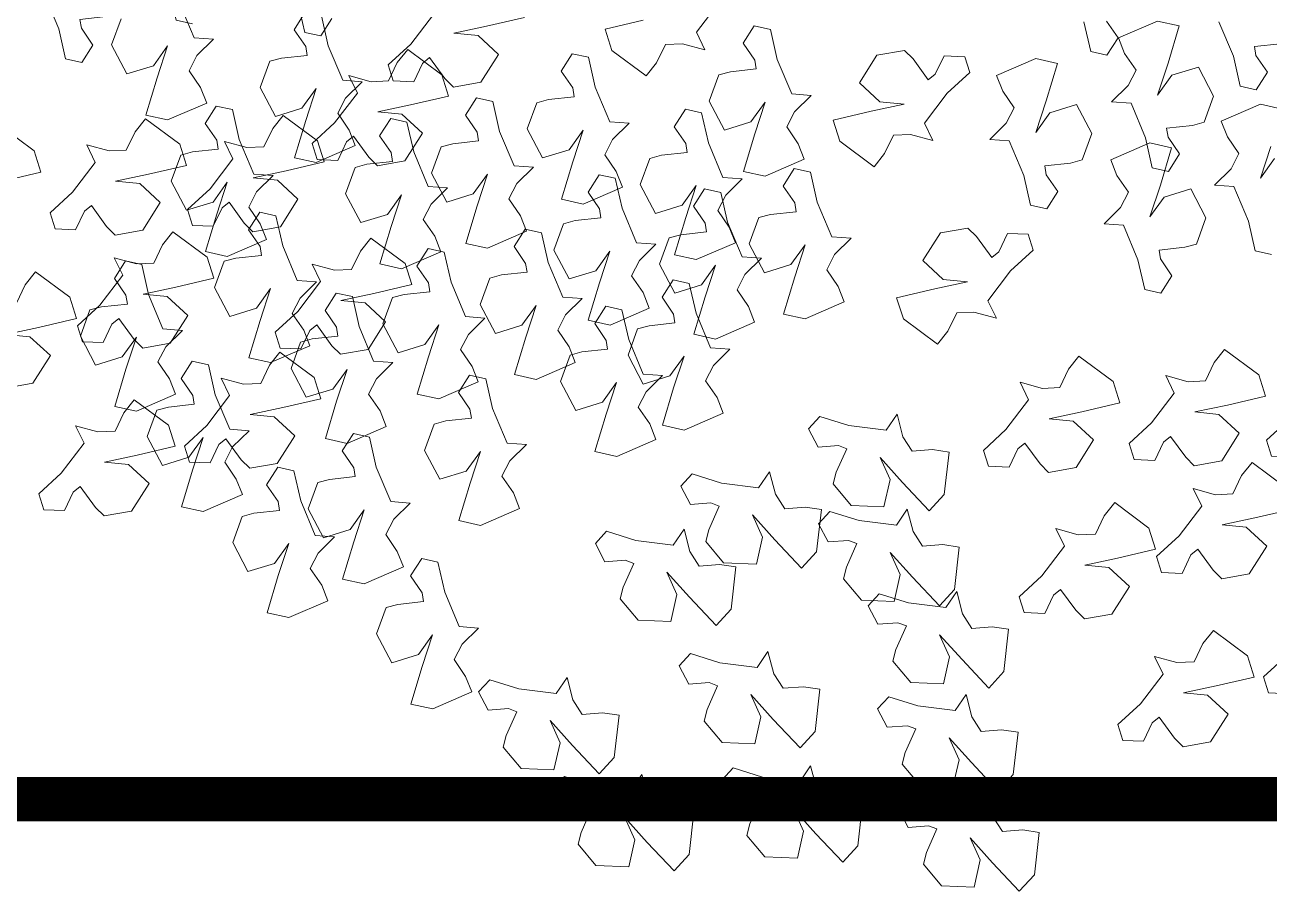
# Model space of a CAD drawing. Header units: metres. Extents: x 14 to 11050, y -346 to 476.
# Drawn here: x 211.704 to 212.547, y -217.882 to -217.295 of the extents above; entities that cross this region are included whole.
import ezdxf

# ---------------------------------------------------------------- set-up
doc = ezdxf.new("R2010")
doc.units = ezdxf.units.M
doc.layers.add('ARBOLES', color=86, linetype='Continuous', lineweight=0)
doc.layers.add('REVESTIMIENTO EXTERIOR', color=7, linetype='Continuous', lineweight=5, true_color=0xffdebd)

# ---------------------------------------------------------------- blocks, each defined once
blk = doc.blocks.new('TREES')
at = {"layer": 'ARBOLES', "color": 252, "true_color": 0x8da178}
for p, q in [((0.08116, 0.02386), (0.08524, 0.01623)), ((0.05019, 0.02093), (0.05239, 0.01421)), ((0.05836, 0.01798), (0.05535, 0.02159)), ((0.06708, 0.02269), (0.05846, 0.01795)), ((0.07217, 0.02205), (0.06708, 0.02269)), ((0.07039, 0.01322), (0.07217, 0.02205)), ((-0.03856, 0.01013), (-0.03399, 0.01748)), ((0.05619, 0.01373), (0.05836, 0.01798)), ((0.05846, 0.01795), (0.0602, 0.01452)), ((0.08988, 0.01889), (0.09572, 0.02009)), ((0.0904, 0.01689), (0.08988, 0.01889)), ((0.0602, 0.01452), (0.06321, 0.01091)), ((0.08524, 0.01623), (0.08744, 0.00951)), ((0.09341, 0.01328), (0.0904, 0.01689)), ((-0.05104, 0.01174), (-0.05957, 0.00886)), ((-0.02543, 0.01286), (-0.0276, 0.00861)), ((-0.02163, 0.01238), (-0.02543, 0.01286)), ((-0.01943, 0.00566), (-0.02163, 0.01238)), ((0.05239, 0.01421), (0.05619, 0.01373)), ((0.06869, 0.00569), (0.07039, 0.01322)), ((0.07744, 0.01299), (0.07152, 0.01052)), ((0.08157, 0.00666), (0.07744, 0.01299)), ((0.09124, 0.00903), (0.09341, 0.01328)), ((-0.05957, 0.00886), (-0.05758, 0.00413)), ((-0.03624, 0.0063), (-0.03856, 0.01013)), ((-0.0276, 0.00861), (-0.02459, 0.005)), ((0.00337, 0.00875), (-0.00005, 0.00202)), ((0.00959, 0.01046), (0.00337, 0.00875)), ((0.01174, 0.00868), (0.00959, 0.01046)), ((0.0157, 0.00422), (0.01174, 0.00868)), ((0.0188, 0.01008), (0.01717, 0.00567)), ((0.02356, 0.01033), (0.0188, 0.01008)), ((0.02504, 0.0068), (0.02356, 0.01033)), ((0.03991, 0.01142), (0.03129, 0.00668)), ((0.045, 0.01078), (0.03991, 0.01142)), ((0.04322, 0.00195), (0.045, 0.01078)), ((0.06321, 0.01091), (0.06172, 0.00723)), ((0.07152, 0.01052), (0.06869, 0.00569)), ((0.08744, 0.00951), (0.09124, 0.00903)), ((-0.12884, 0.00629), (-0.13101, 0.00204)), ((-0.12284, -0.00091), (-0.12504, 0.00581)), ((-0.04706, 0.00226), (-0.04544, 0.00667)), ((-0.04544, 0.00667), (-0.04151, 0.00722)), ((-0.04151, 0.00722), (-0.03624, 0.0063)), ((0.02032, 0.00153), (0.02504, 0.0068)), ((0.03129, 0.00668), (0.03303, 0.00325)), ((0.06172, 0.00723), (0.05828, 0.00313)), ((0.07993, 0.00042), (0.08157, 0.00666)), ((0.09249, 0.00578), (0.08388, 0.00104)), ((0.09758, 0.00514), (0.09249, 0.00578)), ((-0.15381, -0.00196), (-0.15789, 0.00566)), ((-0.05758, 0.00413), (-0.04917, -0.00096)), ((-0.02407, 0.003), (-0.02991, 0.0018)), ((-0.02459, 0.005), (-0.02407, 0.003)), ((-0.01535, -0.00196), (-0.01943, 0.00566)), ((0.01717, 0.00567), (0.0157, 0.00422)), ((0.03303, 0.00325), (0.03604, -0.00036)), ((0.05828, 0.00313), (0.06276, 0.00321)), ((0.06276, 0.00321), (0.06684, -0.00441)), ((-0.17098, 0.00083), (-0.17261, -0.00541)), ((-0.13101, 0.00204), (-0.128, -0.00157)), ((-0.06662, 0.00254), (-0.06879, -0.00171)), ((-0.06282, 0.00206), (-0.06662, 0.00254)), ((-0.06062, -0.00466), (-0.06282, 0.00206)), ((-0.04917, -0.00096), (-0.04706, 0.00226)), ((-0.03253, 0.00083), (-0.03416, -0.00541)), ((-0.02991, 0.0018), (-0.03253, 0.00083)), ((-0.00005, 0.00202), (0.00506, -0.00188)), ((0.01576, -0.00581), (0.02032, 0.00153)), ((0.04152, -0.00558), (0.04322, 0.00195)), ((0.05027, 0.00172), (0.04435, -0.00075)), ((0.0544, -0.00461), (0.05027, 0.00172)), ((0.07732, -0.00055), (0.07993, 0.00042)), ((0.08388, 0.00104), (0.08562, -0.0024)), ((-0.14933, -0.00188), (-0.15381, -0.00196)), ((-0.15277, -0.00598), (-0.14933, -0.00188)), ((-0.128, -0.00157), (-0.12748, -0.00357)), ((-0.11876, -0.00854), (-0.12284, -0.00091)), ((-0.06879, -0.00171), (-0.06578, -0.00532)), ((-0.01087, -0.00188), (-0.01535, -0.00196)), ((-0.01431, -0.00598), (-0.01087, -0.00188)), ((0.01066, -0.00192), (0.00328, -0.00421)), ((0.00506, -0.00188), (0.01066, -0.00192)), ((0.03604, -0.00036), (0.03455, -0.00404)), ((0.04435, -0.00075), (0.04152, -0.00558)), ((0.07148, -0.00175), (0.07732, -0.00055)), ((0.072, -0.00375), (0.07148, -0.00175)), ((0.08562, -0.0024), (0.08862, -0.00601)), ((-0.17261, -0.00541), (-0.16849, -0.01174)), ((-0.16257, -0.00927), (-0.15973, -0.00444)), ((-0.15973, -0.00444), (-0.16144, -0.01197)), ((-0.13332, -0.00477), (-0.13593, -0.00574)), ((-0.12748, -0.00357), (-0.13332, -0.00477)), ((-0.06578, -0.00532), (-0.06526, -0.00732)), ((-0.05654, -0.01229), (-0.06062, -0.00466)), ((-0.03416, -0.00541), (-0.03004, -0.01174)), ((-0.02411, -0.00927), (-0.02128, -0.00444)), ((-0.02128, -0.00444), (-0.02298, -0.01197)), ((0.00328, -0.00421), (-0.00526, -0.00709)), ((0.03455, -0.00404), (0.03111, -0.00814)), ((0.05277, -0.01085), (0.0544, -0.00461)), ((0.06796, -0.00547), (0.05935, -0.01021)), ((0.06684, -0.00441), (0.06904, -0.01113)), ((0.07305, -0.00611), (0.06796, -0.00547)), ((0.07501, -0.00736), (0.072, -0.00375)), ((0.0941, -0.01123), (0.09581, -0.00369)), ((-0.15426, -0.00966), (-0.15277, -0.00598)), ((-0.13593, -0.00574), (-0.13756, -0.01198)), ((-0.11428, -0.00845), (-0.11876, -0.00854)), ((-0.11772, -0.01255), (-0.11428, -0.00845)), ((-0.0711, -0.00852), (-0.07371, -0.00949)), ((-0.06526, -0.00732), (-0.0711, -0.00852)), ((-0.03945, -0.0078), (-0.04162, -0.01205)), ((-0.03565, -0.00828), (-0.03945, -0.0078)), ((-0.03345, -0.015), (-0.03565, -0.00828)), ((-0.0158, -0.00966), (-0.01431, -0.00598)), ((-0.00526, -0.00709), (-0.00327, -0.01181)), ((0.01808, -0.00965), (0.01576, -0.00581)), ((0.03111, -0.00814), (0.03559, -0.00805)), ((0.03559, -0.00805), (0.03967, -0.01568)), ((0.07127, -0.01494), (0.07305, -0.00611)), ((0.07284, -0.01161), (0.07501, -0.00736)), ((0.08862, -0.00601), (0.08714, -0.00969)), ((0.09694, -0.0064), (0.0941, -0.01123)), ((-0.16849, -0.01174), (-0.16257, -0.00927)), ((-0.15125, -0.01327), (-0.15426, -0.00966)), ((-0.12752, -0.01584), (-0.12468, -0.01101)), ((-0.12468, -0.01101), (-0.12639, -0.01854)), ((-0.08765, -0.00968), (-0.08982, -0.01393)), ((-0.08385, -0.01016), (-0.08765, -0.00968)), ((-0.08165, -0.01688), (-0.08385, -0.01016)), ((-0.07371, -0.00949), (-0.07534, -0.01573)), ((-0.03004, -0.01174), (-0.02411, -0.00927)), ((-0.01279, -0.01327), (-0.0158, -0.00966)), ((0.00725, -0.01368), (0.00887, -0.00927)), ((0.00887, -0.00927), (0.0128, -0.00872)), ((0.0128, -0.00872), (0.01808, -0.00965)), ((0.05015, -0.01182), (0.05277, -0.01085)), ((0.05935, -0.01021), (0.06108, -0.01365)), ((0.06904, -0.01113), (0.07284, -0.01161)), ((0.08714, -0.00969), (0.0837, -0.01379)), ((-0.16144, -0.01197), (-0.16321, -0.0208)), ((-0.14951, -0.0167), (-0.15125, -0.01327)), ((-0.13756, -0.01198), (-0.13344, -0.01831)), ((-0.1192, -0.01623), (-0.11772, -0.01255)), ((-0.08982, -0.01393), (-0.08681, -0.01753)), ((-0.05206, -0.0122), (-0.05654, -0.01229)), ((-0.0555, -0.0163), (-0.05206, -0.0122)), ((-0.04162, -0.01205), (-0.03861, -0.01566)), ((-0.02298, -0.01197), (-0.02476, -0.0208)), ((-0.01106, -0.0167), (-0.01279, -0.01327)), ((-0.00327, -0.01181), (0.00515, -0.0169)), ((0.00515, -0.0169), (0.00725, -0.01368)), ((0.04431, -0.01302), (0.05015, -0.01182)), ((0.04483, -0.01502), (0.04431, -0.01302)), ((0.06108, -0.01365), (0.06409, -0.01725)), ((0.0837, -0.01379), (0.08818, -0.0137)), ((0.08818, -0.0137), (0.09226, -0.02132)), ((-0.15813, -0.02144), (-0.14951, -0.0167)), ((-0.14724, -0.01718), (-0.14941, -0.02142)), ((-0.14344, -0.01766), (-0.14724, -0.01718)), ((-0.13344, -0.01831), (-0.12752, -0.01584)), ((-0.1162, -0.01984), (-0.1192, -0.01623)), ((-0.10692, -0.01625), (-0.10909, -0.0205)), ((-0.10312, -0.01673), (-0.10692, -0.01625)), ((-0.10092, -0.02345), (-0.10312, -0.01673)), ((-0.07757, -0.0245), (-0.08165, -0.01688)), ((-0.07534, -0.01573), (-0.07122, -0.02206)), ((-0.0653, -0.01959), (-0.06246, -0.01476)), ((-0.06246, -0.01476), (-0.06417, -0.02229)), ((-0.05698, -0.01998), (-0.0555, -0.0163)), ((-0.03861, -0.01566), (-0.03809, -0.01767)), ((-0.02937, -0.02263), (-0.03345, -0.015)), ((-0.01967, -0.02144), (-0.01106, -0.0167)), ((0.03967, -0.01568), (0.04187, -0.0224)), ((0.04784, -0.01863), (0.04483, -0.01502)), ((0.06957, -0.02248), (0.07127, -0.01494)), ((0.07833, -0.01517), (0.0724, -0.01765)), ((0.08245, -0.0215), (0.07833, -0.01517)), ((-0.14124, -0.02438), (-0.14344, -0.01766)), ((-0.12639, -0.01854), (-0.12816, -0.02737)), ((-0.11446, -0.02327), (-0.1162, -0.01984)), ((-0.08629, -0.01954), (-0.09213, -0.02073)), ((-0.08681, -0.01753), (-0.08629, -0.01954)), ((-0.07122, -0.02206), (-0.0653, -0.01959)), ((-0.05398, -0.02359), (-0.05698, -0.01998)), ((-0.04654, -0.01983), (-0.04818, -0.02607)), ((-0.04393, -0.01886), (-0.04654, -0.01983)), ((-0.03809, -0.01767), (-0.04393, -0.01886)), ((-0.01317, -0.01907), (-0.01533, -0.02332)), ((-0.00936, -0.01955), (-0.01317, -0.01907)), ((-0.00716, -0.02627), (-0.00936, -0.01955)), ((0.04567, -0.02288), (0.04784, -0.01863)), ((0.06409, -0.01725), (0.0626, -0.02093)), ((0.0724, -0.01765), (0.06957, -0.02248)), ((0.1659, -0.02272), (0.17443, -0.01985)), ((-0.16321, -0.0208), (-0.15813, -0.02144)), ((-0.14941, -0.02142), (-0.1464, -0.02503)), ((-0.10909, -0.0205), (-0.10608, -0.02411)), ((-0.09475, -0.02171), (-0.09638, -0.02795)), ((-0.09213, -0.02073), (-0.09475, -0.02171)), ((-0.06417, -0.02229), (-0.06594, -0.03112)), ((-0.02489, -0.02254), (-0.02937, -0.02263)), ((-0.02833, -0.02664), (-0.02489, -0.02254)), ((-0.02476, -0.0208), (-0.01967, -0.02144)), ((0.04187, -0.0224), (0.04567, -0.02288)), ((0.0626, -0.02093), (0.05916, -0.02504)), ((0.08082, -0.02774), (0.08245, -0.0215)), ((0.09226, -0.02132), (0.09446, -0.02804)), ((0.12204, -0.02132), (0.12424, -0.02804)), ((0.15341, -0.02112), (0.14885, -0.02846)), ((0.15852, -0.02502), (0.1659, -0.02272)), ((-0.1464, -0.02503), (-0.14588, -0.02704)), ((-0.13716, -0.032), (-0.14124, -0.02438)), ((-0.12307, -0.02801), (-0.11446, -0.02327)), ((-0.10608, -0.02411), (-0.10556, -0.02611)), ((-0.09684, -0.03107), (-0.10092, -0.02345)), ((-0.07309, -0.02441), (-0.07757, -0.0245)), ((-0.07653, -0.02852), (-0.07309, -0.02441)), ((-0.05785, -0.0247), (-0.06002, -0.02894)), ((-0.05405, -0.02517), (-0.05785, -0.0247)), ((-0.05185, -0.0319), (-0.05405, -0.02517)), ((-0.05224, -0.02702), (-0.05398, -0.02359)), ((-0.03813, -0.02993), (-0.0353, -0.0251)), ((-0.0353, -0.0251), (-0.037, -0.03263)), ((-0.03332, -0.02564), (-0.03548, -0.02989)), ((-0.02951, -0.02612), (-0.03332, -0.02564)), ((-0.01533, -0.02332), (-0.01233, -0.02693)), ((0.05916, -0.02504), (0.06364, -0.02495)), ((0.06364, -0.02495), (0.06772, -0.03257)), ((0.12804, -0.02852), (0.13021, -0.02428)), ((0.16412, -0.02505), (0.15852, -0.02502)), ((0.16922, -0.02895), (0.16412, -0.02505)), ((-0.15172, -0.02823), (-0.15433, -0.02921)), ((-0.14588, -0.02704), (-0.15172, -0.02823)), ((-0.12816, -0.02737), (-0.12307, -0.02801)), ((-0.11401, -0.02828), (-0.11564, -0.03452)), ((-0.1114, -0.0273), (-0.11401, -0.02828)), ((-0.10556, -0.02611), (-0.1114, -0.0273)), ((-0.09638, -0.02795), (-0.09226, -0.03427)), ((-0.08633, -0.0318), (-0.0835, -0.02697)), ((-0.0835, -0.02697), (-0.0852, -0.03451)), ((-0.07802, -0.0322), (-0.07653, -0.02852)), ((-0.06085, -0.03176), (-0.05224, -0.02702)), ((-0.04818, -0.02607), (-0.04405, -0.0324)), ((-0.02982, -0.03032), (-0.02833, -0.02664)), ((-0.02731, -0.03284), (-0.02951, -0.02612)), ((-0.01233, -0.02693), (-0.0118, -0.02893)), ((-0.00309, -0.0339), (-0.00716, -0.02627)), ((0.0782, -0.02872), (0.08082, -0.02774)), ((0.09446, -0.02804), (0.09826, -0.02852)), ((0.12424, -0.02804), (0.12804, -0.02852)), ((0.14885, -0.02846), (0.14413, -0.03373)), ((-0.15433, -0.02921), (-0.15596, -0.03545)), ((-0.09236, -0.03099), (-0.09684, -0.03107)), ((-0.0958, -0.03509), (-0.09236, -0.03099)), ((-0.06594, -0.03112), (-0.06085, -0.03176)), ((-0.06002, -0.02894), (-0.05701, -0.03255)), ((-0.04405, -0.0324), (-0.03813, -0.02993)), ((-0.03548, -0.02989), (-0.03248, -0.0335)), ((-0.02681, -0.03393), (-0.02982, -0.03032)), ((-0.02026, -0.0311), (-0.02189, -0.03734)), ((-0.01764, -0.03013), (-0.02026, -0.0311)), ((-0.0118, -0.02893), (-0.01764, -0.03013)), ((0.02177, -0.03068), (0.01835, -0.03741)), ((0.02799, -0.02897), (0.02177, -0.03068)), ((0.03015, -0.03075), (0.02799, -0.02897)), ((0.0341, -0.03521), (0.03015, -0.03075)), ((0.0372, -0.02935), (0.03558, -0.03376)), ((0.04196, -0.0291), (0.0372, -0.02935)), ((0.04344, -0.03263), (0.04196, -0.0291)), ((0.07236, -0.02991), (0.0782, -0.02872)), ((0.07288, -0.03192), (0.07236, -0.02991)), ((0.14826, -0.02975), (0.14615, -0.03297)), ((0.15667, -0.03484), (0.14826, -0.02975)), ((0.152, -0.03261), (0.15348, -0.03115)), ((0.15348, -0.03115), (0.15743, -0.03561)), ((0.1658, -0.03568), (0.16922, -0.02895)), ((-0.13268, -0.03191), (-0.13716, -0.032)), ((-0.13612, -0.03601), (-0.13268, -0.03191)), ((-0.1056, -0.03838), (-0.10276, -0.03355)), ((-0.10276, -0.03355), (-0.10447, -0.04108)), ((-0.09226, -0.03427), (-0.08633, -0.0318)), ((-0.07501, -0.0358), (-0.07802, -0.0322)), ((-0.05701, -0.03255), (-0.05649, -0.03456)), ((-0.04777, -0.03952), (-0.05185, -0.0319)), ((-0.037, -0.03263), (-0.03878, -0.04146)), ((-0.03248, -0.0335), (-0.03196, -0.03551)), ((-0.02324, -0.04047), (-0.02731, -0.03284)), ((-0.02507, -0.03736), (-0.02681, -0.03393)), ((0.0014, -0.03381), (-0.00309, -0.0339)), ((-0.00204, -0.03791), (0.0014, -0.03381)), ((0.03558, -0.03376), (0.0341, -0.03521)), ((0.03872, -0.0379), (0.04344, -0.03263)), ((0.06772, -0.03257), (0.06992, -0.03929)), ((0.07589, -0.03552), (0.07288, -0.03192)), ((0.14413, -0.03373), (0.14562, -0.03726)), ((0.14615, -0.03297), (0.14453, -0.03737)), ((0.15038, -0.03701), (0.152, -0.03261)), ((-0.15596, -0.03545), (-0.15184, -0.04177)), ((-0.14592, -0.0393), (-0.14308, -0.03447)), ((-0.14308, -0.03447), (-0.14479, -0.04201)), ((-0.1376, -0.03969), (-0.13612, -0.03601)), ((-0.11564, -0.03452), (-0.11152, -0.04085)), ((-0.09728, -0.03877), (-0.0958, -0.03509)), ((-0.0852, -0.03451), (-0.08698, -0.04334)), ((-0.07328, -0.03924), (-0.07501, -0.0358)), ((-0.06495, -0.03673), (-0.06658, -0.04297)), ((-0.06233, -0.03575), (-0.06495, -0.03673)), ((-0.05649, -0.03456), (-0.06233, -0.03575)), ((-0.03779, -0.0367), (-0.04041, -0.03767)), ((-0.03196, -0.03551), (-0.03779, -0.0367)), ((-0.01184, -0.0412), (-0.00901, -0.03637)), ((-0.00901, -0.03637), (-0.01072, -0.0439)), ((0.07372, -0.03977), (0.07589, -0.03552)), ((0.13533, -0.037), (0.13765, -0.04084)), ((0.1406, -0.03793), (0.13533, -0.037)), ((0.14562, -0.03726), (0.15038, -0.03701)), ((0.15866, -0.03956), (0.15667, -0.03484)), ((0.15743, -0.03561), (0.15958, -0.03739)), ((0.15958, -0.03739), (0.1658, -0.03568)), ((-0.15184, -0.04177), (-0.14592, -0.0393)), ((-0.1346, -0.0433), (-0.1376, -0.03969)), ((-0.11152, -0.04085), (-0.1056, -0.03838)), ((-0.09428, -0.04238), (-0.09728, -0.03877)), ((-0.08189, -0.04398), (-0.07328, -0.03924)), ((-0.07364, -0.03879), (-0.0758, -0.04304)), ((-0.06983, -0.03927), (-0.07364, -0.03879)), ((-0.06763, -0.04599), (-0.06983, -0.03927)), ((-0.04329, -0.03943), (-0.04777, -0.03952)), ((-0.04673, -0.04353), (-0.04329, -0.03943)), ((-0.04041, -0.03767), (-0.04204, -0.04391)), ((-0.03369, -0.0421), (-0.02507, -0.03736)), ((-0.02189, -0.03734), (-0.01777, -0.04367)), ((-0.00353, -0.04159), (-0.00204, -0.03791)), ((0.01835, -0.03741), (0.02346, -0.04131)), ((0.03416, -0.04524), (0.03872, -0.0379)), ((0.06992, -0.03929), (0.07372, -0.03977)), ((0.14453, -0.03737), (0.1406, -0.03793)), ((0.15013, -0.04244), (0.15866, -0.03956)), ((-0.14479, -0.04201), (-0.14656, -0.05084)), ((-0.13497, -0.04066), (-0.13714, -0.04491)), ((-0.13117, -0.04114), (-0.13497, -0.04066)), ((-0.12897, -0.04786), (-0.13117, -0.04114)), ((-0.10447, -0.04108), (-0.10624, -0.04991)), ((-0.09254, -0.04581), (-0.09428, -0.04238)), ((-0.0758, -0.04304), (-0.0728, -0.04664)), ((-0.06658, -0.04297), (-0.06245, -0.04929)), ((-0.05653, -0.04682), (-0.0537, -0.04199)), ((-0.0537, -0.04199), (-0.0554, -0.04953)), ((-0.03878, -0.04146), (-0.03369, -0.0421)), ((-0.03199, -0.04777), (-0.02916, -0.04294)), ((-0.02916, -0.04294), (-0.03087, -0.05048)), ((-0.01876, -0.04038), (-0.02324, -0.04047)), ((-0.02219, -0.04448), (-0.01876, -0.04038)), ((-0.01777, -0.04367), (-0.01184, -0.0412)), ((-0.00052, -0.0452), (-0.00353, -0.04159)), ((0.02906, -0.04135), (0.02168, -0.04364)), ((0.02346, -0.04131), (0.02906, -0.04135)), ((0.13765, -0.04084), (0.13308, -0.04818)), ((0.14275, -0.04473), (0.15013, -0.04244)), ((-0.13714, -0.04491), (-0.13413, -0.04852)), ((-0.13286, -0.04674), (-0.1346, -0.0433)), ((-0.10116, -0.05055), (-0.09254, -0.04581)), ((-0.09554, -0.04536), (-0.0977, -0.04961)), ((-0.09173, -0.04584), (-0.09554, -0.04536)), ((-0.08953, -0.05256), (-0.09173, -0.04584)), ((-0.08698, -0.04334), (-0.08189, -0.04398)), ((-0.04822, -0.04721), (-0.04673, -0.04353)), ((-0.04204, -0.04391), (-0.03792, -0.05024)), ((-0.02368, -0.04816), (-0.02219, -0.04448)), ((-0.01072, -0.0439), (-0.01249, -0.05273)), ((0.00121, -0.04863), (-0.00052, -0.0452)), ((0.02168, -0.04364), (0.01314, -0.04652)), ((0.03648, -0.04908), (0.03416, -0.04524)), ((0.14835, -0.04477), (0.14275, -0.04473)), ((0.15345, -0.04866), (0.14835, -0.04477)), ((-0.14147, -0.05148), (-0.13286, -0.04674)), ((-0.13413, -0.04852), (-0.13361, -0.05052)), ((-0.12489, -0.05549), (-0.12897, -0.04786)), ((-0.07227, -0.04865), (-0.07811, -0.04984)), ((-0.0728, -0.04664), (-0.07227, -0.04865)), ((-0.06356, -0.05361), (-0.06763, -0.04599)), ((-0.06245, -0.04929), (-0.05653, -0.04682)), ((-0.04521, -0.05082), (-0.04822, -0.04721)), ((-0.03859, -0.04723), (-0.04075, -0.05148)), ((-0.03478, -0.04771), (-0.03859, -0.04723)), ((-0.03792, -0.05024), (-0.03199, -0.04777)), ((-0.03258, -0.05443), (-0.03478, -0.04771)), ((-0.02067, -0.05177), (-0.02368, -0.04816)), ((-0.0074, -0.05337), (0.00121, -0.04863)), ((0.01314, -0.04652), (0.01514, -0.05124)), ((0.02565, -0.05311), (0.02727, -0.0487)), ((0.02727, -0.0487), (0.03121, -0.04815)), ((0.03121, -0.04815), (0.03648, -0.04908)), ((0.12109, -0.04759), (0.11899, -0.05081)), ((0.1295, -0.05268), (0.12109, -0.04759)), ((0.13308, -0.04818), (0.12836, -0.05344)), ((0.15004, -0.0554), (0.15345, -0.04866)), ((-0.14656, -0.05084), (-0.14147, -0.05148)), ((-0.13361, -0.05052), (-0.13945, -0.05172)), ((-0.10624, -0.04991), (-0.10116, -0.05055)), ((-0.0977, -0.04961), (-0.0947, -0.05321)), ((-0.08073, -0.05082), (-0.08236, -0.05706)), ((-0.07811, -0.04984), (-0.08073, -0.05082)), ((-0.0554, -0.04953), (-0.05718, -0.05836)), ((-0.04347, -0.05426), (-0.04521, -0.05082)), ((-0.04075, -0.05148), (-0.03774, -0.05509)), ((-0.03087, -0.05048), (-0.03264, -0.0593)), ((0.01514, -0.05124), (0.02355, -0.05633)), ((0.08956, -0.05134), (0.08745, -0.05456)), ((0.09797, -0.05643), (0.08956, -0.05134)), ((0.11899, -0.05081), (0.11737, -0.05521)), ((0.13623, -0.05232), (0.13771, -0.05087)), ((0.13771, -0.05087), (0.14166, -0.05533)), ((-0.14207, -0.05269), (-0.1437, -0.05893)), ((-0.13945, -0.05172), (-0.14207, -0.05269)), ((-0.0947, -0.05321), (-0.09417, -0.05522)), ((-0.08546, -0.06018), (-0.08953, -0.05256)), ((-0.05907, -0.05352), (-0.06356, -0.05361)), ((-0.06251, -0.05762), (-0.05907, -0.05352)), ((-0.05209, -0.059), (-0.04347, -0.05426)), ((-0.02851, -0.06206), (-0.03258, -0.05443)), ((-0.01894, -0.0552), (-0.02067, -0.05177)), ((-0.01249, -0.05273), (-0.0074, -0.05337)), ((0.02355, -0.05633), (0.02565, -0.05311)), ((0.12836, -0.05344), (0.12985, -0.05698)), ((0.1315, -0.0574), (0.1295, -0.05268)), ((0.13461, -0.05673), (0.13623, -0.05232)), ((-0.16476, -0.05473), (-0.16692, -0.05898)), ((-0.16095, -0.05521), (-0.16476, -0.05473)), ((-0.15875, -0.06193), (-0.16095, -0.05521)), ((-0.12041, -0.0554), (-0.12489, -0.05549)), ((-0.12385, -0.0595), (-0.12041, -0.0554)), ((-0.10263, -0.05739), (-0.10426, -0.06363)), ((-0.10001, -0.05641), (-0.10263, -0.05739)), ((-0.09417, -0.05522), (-0.10001, -0.05641)), ((-0.08236, -0.05706), (-0.07824, -0.06338)), ((-0.07231, -0.06091), (-0.06948, -0.05608)), ((-0.06948, -0.05608), (-0.07119, -0.06362)), ((-0.05349, -0.05473), (-0.05565, -0.05898)), ((-0.04968, -0.05521), (-0.05349, -0.05473)), ((-0.04748, -0.06193), (-0.04968, -0.05521)), ((-0.03722, -0.0571), (-0.04306, -0.05829)), ((-0.03774, -0.05509), (-0.03722, -0.0571)), ((-0.02755, -0.05994), (-0.01894, -0.0552)), ((0.05626, -0.05603), (0.05415, -0.05925)), ((0.06467, -0.06112), (0.05626, -0.05603)), ((0.08745, -0.05456), (0.08583, -0.05896)), ((0.09996, -0.06115), (0.09797, -0.05643)), ((0.10816, -0.05484), (0.11048, -0.05868)), ((0.11343, -0.05577), (0.10816, -0.05484)), ((0.11737, -0.05521), (0.11343, -0.05577)), ((0.12985, -0.05698), (0.13461, -0.05673)), ((0.14166, -0.05533), (0.14381, -0.05711)), ((0.14381, -0.05711), (0.15004, -0.0554)), ((-0.16692, -0.05898), (-0.16391, -0.06259)), ((-0.1437, -0.05893), (-0.13957, -0.06526)), ((-0.13365, -0.06279), (-0.13082, -0.05796)), ((-0.13082, -0.05796), (-0.13252, -0.06549)), ((-0.12534, -0.06318), (-0.12385, -0.0595)), ((-0.11569, -0.05756), (-0.11785, -0.0618)), ((-0.11188, -0.05803), (-0.11569, -0.05756)), ((-0.10968, -0.06476), (-0.11188, -0.05803)), ((-0.08097, -0.06009), (-0.08546, -0.06018)), ((-0.08441, -0.0642), (-0.08097, -0.06009)), ((-0.064, -0.06131), (-0.06251, -0.05762)), ((-0.05718, -0.05836), (-0.05209, -0.059)), ((-0.05565, -0.05898), (-0.05265, -0.06259)), ((-0.04568, -0.05926), (-0.04731, -0.0655)), ((-0.04306, -0.05829), (-0.04568, -0.05926)), ((-0.03264, -0.0593), (-0.02755, -0.05994)), ((0.05415, -0.05925), (0.05253, -0.06366)), ((0.07663, -0.05859), (0.07895, -0.06243)), ((0.0819, -0.05952), (0.07663, -0.05859)), ((0.08583, -0.05896), (0.0819, -0.05952)), ((0.11048, -0.05868), (0.10592, -0.06602)), ((0.12296, -0.06028), (0.1315, -0.0574)), ((-0.16391, -0.06259), (-0.16339, -0.06459)), ((-0.15468, -0.06956), (-0.15875, -0.06193)), ((-0.13957, -0.06526), (-0.13365, -0.06279)), ((-0.11785, -0.0618), (-0.11485, -0.06541)), ((-0.09421, -0.06748), (-0.09138, -0.06266)), ((-0.09138, -0.06266), (-0.09309, -0.07019)), ((-0.07824, -0.06338), (-0.07231, -0.06091)), ((-0.06099, -0.06491), (-0.064, -0.06131)), ((-0.05265, -0.06259), (-0.05212, -0.06459)), ((-0.04341, -0.06956), (-0.04748, -0.06193)), ((-0.02402, -0.06197), (-0.02851, -0.06206)), ((-0.02746, -0.06607), (-0.02402, -0.06197)), ((0.06666, -0.06585), (0.06467, -0.06112)), ((0.07895, -0.06243), (0.07438, -0.06977)), ((0.09143, -0.06403), (0.09996, -0.06115)), ((0.11558, -0.06257), (0.12296, -0.06028)), ((0.12118, -0.06261), (0.11558, -0.06257)), ((0.12628, -0.06651), (0.12118, -0.06261)), ((-0.16923, -0.06579), (-0.17185, -0.06676)), ((-0.16339, -0.06459), (-0.16923, -0.06579)), ((-0.13252, -0.06549), (-0.1343, -0.07432)), ((-0.12233, -0.06679), (-0.12534, -0.06318)), ((-0.11485, -0.06541), (-0.11432, -0.06742)), ((-0.10561, -0.07238), (-0.10968, -0.06476)), ((-0.10426, -0.06363), (-0.10014, -0.06996)), ((-0.0859, -0.06788), (-0.08441, -0.0642)), ((-0.07119, -0.06362), (-0.07296, -0.07245)), ((-0.05926, -0.06835), (-0.06099, -0.06491)), ((-0.05796, -0.06579), (-0.06058, -0.06676)), ((-0.05212, -0.06459), (-0.05796, -0.06579)), ((-0.04731, -0.0655), (-0.04319, -0.07183)), ((-0.03726, -0.06936), (-0.03443, -0.06453)), ((-0.03443, -0.06453), (-0.03613, -0.07207)), ((0.04333, -0.06329), (0.04565, -0.06712)), ((0.0486, -0.06421), (0.04333, -0.06329)), ((0.05253, -0.06366), (0.0486, -0.06421)), ((0.05813, -0.06873), (0.06666, -0.06585)), ((0.08405, -0.06632), (0.09143, -0.06403)), ((-0.17185, -0.06676), (-0.17348, -0.073)), ((-0.12016, -0.06861), (-0.12278, -0.06958)), ((-0.12059, -0.07022), (-0.12233, -0.06679)), ((-0.11432, -0.06742), (-0.12016, -0.06861)), ((-0.10014, -0.06996), (-0.09421, -0.06748)), ((-0.08289, -0.07148), (-0.0859, -0.06788)), ((-0.06787, -0.07309), (-0.05926, -0.06835)), ((-0.06058, -0.06676), (-0.06221, -0.073)), ((-0.02895, -0.06975), (-0.02746, -0.06607)), ((0.04565, -0.06712), (0.04108, -0.07447)), ((0.05075, -0.07102), (0.05813, -0.06873)), ((0.08965, -0.06636), (0.08405, -0.06632)), ((0.09475, -0.07025), (0.08965, -0.06636)), ((0.10592, -0.06602), (0.10119, -0.07129)), ((0.10906, -0.07016), (0.11054, -0.06871)), ((0.11054, -0.06871), (0.11449, -0.07317)), ((0.12287, -0.07324), (0.12628, -0.06651)), ((-0.15019, -0.06947), (-0.15468, -0.06956)), ((-0.15363, -0.07357), (-0.15019, -0.06947)), ((-0.12921, -0.07496), (-0.12059, -0.07022)), ((-0.12278, -0.06958), (-0.12441, -0.07583)), ((-0.09309, -0.07019), (-0.09486, -0.07902)), ((-0.08116, -0.07492), (-0.08289, -0.07148)), ((-0.03892, -0.06947), (-0.04341, -0.06956)), ((-0.04319, -0.07183), (-0.03726, -0.06936)), ((-0.04236, -0.07357), (-0.03892, -0.06947)), ((-0.02594, -0.07336), (-0.02895, -0.06975)), ((0.05635, -0.07106), (0.05075, -0.07102)), ((0.06145, -0.07495), (0.05635, -0.07106)), ((0.07438, -0.06977), (0.06966, -0.07503)), ((0.09133, -0.07699), (0.09475, -0.07025)), ((0.10119, -0.07129), (0.10268, -0.07482)), ((0.10744, -0.07457), (0.10906, -0.07016)), ((-0.17348, -0.073), (-0.16936, -0.07933)), ((-0.16343, -0.07686), (-0.1606, -0.07203)), ((-0.1606, -0.07203), (-0.1623, -0.07956)), ((-0.15512, -0.07725), (-0.15363, -0.07357)), ((-0.1343, -0.07432), (-0.12921, -0.07496)), ((-0.10113, -0.07229), (-0.10561, -0.07238)), ((-0.10456, -0.07639), (-0.10113, -0.07229)), ((-0.08327, -0.07352), (-0.08544, -0.07777)), ((-0.07947, -0.074), (-0.08327, -0.07352)), ((-0.07727, -0.08072), (-0.07947, -0.074)), ((-0.07296, -0.07245), (-0.06787, -0.07309)), ((-0.06221, -0.073), (-0.05809, -0.07933)), ((-0.05216, -0.07686), (-0.04933, -0.07203)), ((-0.04933, -0.07203), (-0.05103, -0.07956)), ((-0.04385, -0.07725), (-0.04236, -0.07357)), ((-0.03613, -0.07207), (-0.03791, -0.08089)), ((-0.02421, -0.07679), (-0.02594, -0.07336)), ((0.01577, -0.07329), (0.01361, -0.07721)), ((0.0176, -0.07831), (0.01577, -0.07329)), ((0.04108, -0.07447), (0.03636, -0.07973)), ((0.07591, -0.07832), (0.07753, -0.07391)), ((0.07753, -0.07391), (0.07901, -0.07246)), ((0.07901, -0.07246), (0.08296, -0.07692)), ((0.10268, -0.07482), (0.10744, -0.07457)), ((0.11449, -0.07317), (0.11665, -0.07495)), ((0.11665, -0.07495), (0.12287, -0.07324)), ((0.14388, -0.07387), (0.14177, -0.07709)), ((0.15229, -0.07896), (0.14388, -0.07387)), ((-0.16936, -0.07933), (-0.16343, -0.07686)), ((-0.15211, -0.08086), (-0.15512, -0.07725)), ((-0.14724, -0.07632), (-0.14941, -0.08057)), ((-0.14344, -0.0768), (-0.14724, -0.07632)), ((-0.14124, -0.08352), (-0.14344, -0.0768)), ((-0.12441, -0.07583), (-0.12029, -0.08215)), ((-0.11436, -0.07968), (-0.11153, -0.07485)), ((-0.11153, -0.07485), (-0.11324, -0.08239)), ((-0.10605, -0.08007), (-0.10456, -0.07639)), ((-0.08977, -0.07966), (-0.08116, -0.07492)), ((-0.05809, -0.07933), (-0.05216, -0.07686)), ((-0.04084, -0.08086), (-0.04385, -0.07725)), ((-0.03282, -0.08153), (-0.02421, -0.07679)), ((-0.00196, -0.07547), (-0.00427, -0.07853)), ((0.00496, -0.07693), (-0.00196, -0.07547)), ((0.01361, -0.07721), (0.00496, -0.07693)), ((0.04423, -0.07861), (0.04571, -0.07715)), ((0.04571, -0.07715), (0.04966, -0.08161)), ((0.05803, -0.08168), (0.06145, -0.07495)), ((0.06966, -0.07503), (0.07115, -0.07857)), ((0.08296, -0.07692), (0.08511, -0.0787)), ((0.08511, -0.0787), (0.09133, -0.07699)), ((0.09831, -0.0767), (0.0962, -0.07992)), ((0.10672, -0.08178), (0.09831, -0.0767)), ((0.14177, -0.07709), (0.14015, -0.0815)), ((-0.1623, -0.07956), (-0.16408, -0.08839)), ((-0.12029, -0.08215), (-0.11436, -0.07968)), ((-0.10304, -0.08368), (-0.10605, -0.08007)), ((-0.09486, -0.07902), (-0.08977, -0.07966)), ((-0.08544, -0.07777), (-0.08243, -0.08138)), ((-0.05103, -0.07956), (-0.05281, -0.08839)), ((-0.00427, -0.07853), (-0.00168, -0.08253)), ((0.02005, -0.08144), (0.0176, -0.07831)), ((0.03636, -0.07973), (0.03785, -0.08326)), ((0.04261, -0.08302), (0.04423, -0.07861)), ((0.07115, -0.07857), (0.07591, -0.07832)), ((0.0962, -0.07992), (0.09458, -0.08432)), ((0.15428, -0.08369), (0.15229, -0.07896)), ((-0.15038, -0.08429), (-0.15211, -0.08086)), ((-0.14941, -0.08057), (-0.1464, -0.08418)), ((-0.11324, -0.08239), (-0.11501, -0.09122)), ((-0.08243, -0.08138), (-0.08191, -0.08338)), ((-0.07319, -0.08835), (-0.07727, -0.08072)), ((-0.03911, -0.08429), (-0.04084, -0.08086)), ((-0.03791, -0.08089), (-0.03282, -0.08153)), ((-0.00168, -0.08253), (0.00295, -0.08173)), ((0.00295, -0.08173), (0.00495, -0.08228)), ((0.00495, -0.08228), (0.00306, -0.08793)), ((0.02467, -0.08064), (0.02005, -0.08144)), ((0.02852, -0.08086), (0.02467, -0.08064)), ((0.02831, -0.09069), (0.02852, -0.08086)), ((0.03785, -0.08326), (0.04261, -0.08302)), ((0.04966, -0.08161), (0.05181, -0.08339)), ((0.05181, -0.08339), (0.05803, -0.08168)), ((0.10871, -0.08651), (0.10672, -0.08178)), ((0.13095, -0.08113), (0.13326, -0.08496)), ((0.13622, -0.08205), (0.13095, -0.08113)), ((0.14015, -0.0815), (0.13622, -0.08205)), ((-0.15899, -0.08903), (-0.15038, -0.08429)), ((-0.1464, -0.08418), (-0.14588, -0.08618)), ((-0.13716, -0.09115), (-0.14124, -0.08352)), ((-0.10131, -0.08711), (-0.10304, -0.08368)), ((-0.09036, -0.08555), (-0.09199, -0.09179)), ((-0.08775, -0.08458), (-0.09036, -0.08555)), ((-0.08191, -0.08338), (-0.08775, -0.08458)), ((-0.04772, -0.08903), (-0.03911, -0.08429)), ((0.01278, -0.08358), (0.01846, -0.08882)), ((0.01555, -0.08845), (0.01278, -0.08358)), ((0.08538, -0.08395), (0.0877, -0.08779)), ((0.09065, -0.08488), (0.08538, -0.08395)), ((0.09458, -0.08432), (0.09065, -0.08488)), ((0.13326, -0.08496), (0.1287, -0.09231)), ((0.14574, -0.08657), (0.15428, -0.08369)), ((-0.16408, -0.08839), (-0.15899, -0.08903)), ((-0.15433, -0.08835), (-0.15596, -0.09459)), ((-0.15172, -0.08738), (-0.15433, -0.08835)), ((-0.14588, -0.08618), (-0.15172, -0.08738)), ((-0.10992, -0.09186), (-0.10131, -0.08711)), ((-0.06871, -0.08826), (-0.07319, -0.08835)), ((-0.07215, -0.09236), (-0.06871, -0.08826)), ((-0.05281, -0.08839), (-0.04772, -0.08903)), ((0.00306, -0.08793), (0.0026, -0.09069)), ((0.01473, -0.09481), (0.01555, -0.08845)), ((0.01846, -0.08882), (0.02522, -0.09477)), ((0.06764, -0.08889), (0.06553, -0.09211)), ((0.07605, -0.09398), (0.06764, -0.08889)), ((0.0877, -0.08779), (0.08313, -0.09513)), ((0.10018, -0.08939), (0.10871, -0.08651)), ((0.13837, -0.08886), (0.14574, -0.08657)), ((0.14397, -0.0889), (0.13837, -0.08886)), ((0.14907, -0.09279), (0.14397, -0.0889)), ((-0.13268, -0.09106), (-0.13716, -0.09115)), ((-0.13612, -0.09516), (-0.13268, -0.09106)), ((-0.11501, -0.09122), (-0.10992, -0.09186)), ((-0.10869, -0.08947), (-0.11085, -0.09371)), ((-0.10489, -0.08994), (-0.10869, -0.08947)), ((-0.10269, -0.09667), (-0.10489, -0.08994)), ((-0.09199, -0.09179), (-0.08787, -0.09812)), ((-0.08195, -0.09565), (-0.07911, -0.09082)), ((-0.07911, -0.09082), (-0.08082, -0.09835)), ((-0.03001, -0.09144), (-0.03232, -0.09449)), ((-0.02309, -0.0929), (-0.03001, -0.09144)), ((-0.01228, -0.08925), (-0.01445, -0.09318)), ((-0.01045, -0.09428), (-0.01228, -0.08925)), ((0.0026, -0.09069), (0.00719, -0.09522)), ((0.02522, -0.09477), (0.02831, -0.09069)), ((0.0928, -0.09168), (0.10018, -0.08939)), ((0.0984, -0.09172), (0.0928, -0.09168)), ((0.1035, -0.09561), (0.0984, -0.09172)), ((-0.15596, -0.09459), (-0.15184, -0.10092)), ((-0.14592, -0.09845), (-0.14308, -0.09362)), ((-0.14308, -0.09362), (-0.14479, -0.10115)), ((-0.11085, -0.09371), (-0.10785, -0.09732)), ((-0.07364, -0.09604), (-0.07215, -0.09236)), ((-0.03232, -0.09449), (-0.02973, -0.09849)), ((-0.01445, -0.09318), (-0.02309, -0.0929)), ((-0.00801, -0.09741), (-0.01045, -0.09428)), ((0.06553, -0.09211), (0.06391, -0.09652)), ((0.07804, -0.09871), (0.07605, -0.09398)), ((0.1287, -0.09231), (0.12398, -0.09757)), ((0.14565, -0.09953), (0.14907, -0.09279)), ((-0.1376, -0.09884), (-0.13612, -0.09516)), ((-0.10785, -0.09732), (-0.10733, -0.09933)), ((-0.09861, -0.10429), (-0.10269, -0.09667)), ((-0.08787, -0.09812), (-0.08195, -0.09565)), ((-0.07063, -0.09965), (-0.07364, -0.09604)), ((-0.00338, -0.09661), (-0.00801, -0.09741)), ((0.00046, -0.09682), (-0.00338, -0.09661)), ((0.00243, -0.09706), (0.00011, -0.10012)), ((0.00026, -0.10665), (0.00046, -0.09682)), ((0.00935, -0.09852), (0.00243, -0.09706)), ((0.00719, -0.09522), (0.01473, -0.09481)), ((0.02015, -0.09488), (0.01799, -0.0988)), ((0.02199, -0.0999), (0.02015, -0.09488)), ((0.05471, -0.09614), (0.05703, -0.09998)), ((0.05998, -0.09707), (0.05471, -0.09614)), ((0.06391, -0.09652), (0.05998, -0.09707)), ((0.08313, -0.09513), (0.07841, -0.10039)), ((0.10008, -0.10235), (0.1035, -0.09561)), ((0.12398, -0.09757), (0.12547, -0.1011)), ((0.13023, -0.10086), (0.13185, -0.09645)), ((0.13185, -0.09645), (0.13333, -0.09499)), ((0.13333, -0.09499), (0.13728, -0.09945)), ((-0.15184, -0.10092), (-0.14592, -0.09845)), ((-0.1346, -0.10245), (-0.1376, -0.09884)), ((-0.12532, -0.09886), (-0.12749, -0.10311)), ((-0.12152, -0.09934), (-0.12532, -0.09886)), ((-0.11932, -0.10606), (-0.12152, -0.09934)), ((-0.10733, -0.09933), (-0.11317, -0.10052)), ((-0.08082, -0.09835), (-0.08259, -0.10718)), ((-0.06889, -0.10308), (-0.07063, -0.09965)), ((-0.02973, -0.09849), (-0.0251, -0.09769)), ((-0.0251, -0.09769), (-0.0231, -0.09825)), ((-0.0231, -0.09825), (-0.02499, -0.1039)), ((-0.01527, -0.09954), (-0.00959, -0.10479)), ((-0.0125, -0.10441), (-0.01527, -0.09954)), ((0.00011, -0.10012), (0.00271, -0.10412)), ((0.01799, -0.0988), (0.00935, -0.09852)), ((0.02443, -0.10303), (0.02199, -0.0999)), ((0.05703, -0.09998), (0.05246, -0.10732)), ((0.06951, -0.10158), (0.07804, -0.09871)), ((0.07841, -0.10039), (0.0799, -0.10393)), ((0.08466, -0.10368), (0.08628, -0.09927)), ((0.08628, -0.09927), (0.08776, -0.09782)), ((0.08776, -0.09782), (0.09171, -0.10228)), ((0.13728, -0.09945), (0.13943, -0.10123)), ((0.13943, -0.10123), (0.14565, -0.09953)), ((-0.14479, -0.10115), (-0.14656, -0.10998)), ((-0.13286, -0.10588), (-0.1346, -0.10245)), ((-0.12749, -0.10311), (-0.12448, -0.10672)), ((-0.11578, -0.1015), (-0.11741, -0.10774)), ((-0.11317, -0.10052), (-0.11578, -0.1015)), ((-0.07751, -0.10782), (-0.06889, -0.10308)), ((0.02906, -0.10223), (0.02443, -0.10303)), ((0.0329, -0.10245), (0.02906, -0.10223)), ((0.0327, -0.11228), (0.0329, -0.10245)), ((0.06213, -0.10388), (0.06951, -0.10158)), ((0.09171, -0.10228), (0.09386, -0.10406)), ((0.09386, -0.10406), (0.10008, -0.10235)), ((0.12548, -0.10203), (0.12337, -0.10525)), ((0.12547, -0.1011), (0.13023, -0.10086)), ((0.13389, -0.10712), (0.12548, -0.10203)), ((-0.14147, -0.11062), (-0.13286, -0.10588)), ((-0.11524, -0.11368), (-0.11932, -0.10606)), ((-0.09413, -0.1042), (-0.09861, -0.10429)), ((-0.09757, -0.1083), (-0.09413, -0.1042)), ((-0.03068, -0.10427), (-0.03285, -0.10819)), ((-0.02885, -0.1093), (-0.03068, -0.10427)), ((-0.02499, -0.1039), (-0.02545, -0.10665)), ((-0.01332, -0.11078), (-0.0125, -0.10441)), ((-0.00959, -0.10479), (-0.00284, -0.11074)), ((0.00271, -0.10412), (0.00734, -0.10332)), ((0.00734, -0.10332), (0.00933, -0.10387)), ((0.00933, -0.10387), (0.00745, -0.10952)), ((0.01717, -0.10517), (0.02284, -0.11041)), ((0.01993, -0.11004), (0.01717, -0.10517)), ((0.06773, -0.10392), (0.06213, -0.10388)), ((0.07283, -0.10781), (0.06773, -0.10392)), ((0.0799, -0.10393), (0.08466, -0.10368)), ((0.12337, -0.10525), (0.12175, -0.10966)), ((-0.12396, -0.10872), (-0.1298, -0.10992)), ((-0.12448, -0.10672), (-0.12396, -0.10872)), ((-0.11741, -0.10774), (-0.11329, -0.11406)), ((-0.10737, -0.11159), (-0.10453, -0.10676)), ((-0.10453, -0.10676), (-0.10624, -0.1143)), ((-0.09905, -0.11198), (-0.09757, -0.1083)), ((-0.08259, -0.10718), (-0.07751, -0.10782)), ((-0.04841, -0.10646), (-0.05072, -0.10951)), ((-0.04149, -0.10791), (-0.04841, -0.10646)), ((-0.03285, -0.10819), (-0.04149, -0.10791)), ((-0.02545, -0.10665), (-0.02086, -0.11119)), ((-0.00284, -0.11074), (0.00026, -0.10665)), ((0.05246, -0.10732), (0.04774, -0.11259)), ((0.06942, -0.11454), (0.07283, -0.10781)), ((0.13588, -0.11185), (0.13389, -0.10712)), ((-0.14656, -0.10998), (-0.14147, -0.11062)), ((-0.13241, -0.11089), (-0.13404, -0.11713)), ((-0.1298, -0.10992), (-0.13241, -0.11089)), ((-0.11329, -0.11406), (-0.10737, -0.11159)), ((-0.05072, -0.10951), (-0.04813, -0.11351)), ((-0.02641, -0.11243), (-0.02885, -0.1093)), ((-0.02178, -0.11163), (-0.02641, -0.11243)), ((-0.01794, -0.11184), (-0.02178, -0.11163)), ((-0.02086, -0.11119), (-0.01332, -0.11078)), ((-0.01814, -0.12167), (-0.01794, -0.11184)), ((0.00745, -0.10952), (0.00698, -0.11228)), ((0.01911, -0.1164), (0.01993, -0.11004)), ((0.02284, -0.11041), (0.0296, -0.11636)), ((0.05399, -0.11588), (0.05561, -0.11147)), ((0.05561, -0.11147), (0.05709, -0.11001)), ((0.05709, -0.11001), (0.06104, -0.11447)), ((0.11255, -0.10929), (0.11486, -0.11312)), ((0.11782, -0.11022), (0.11255, -0.10929)), ((0.12175, -0.10966), (0.11782, -0.11022)), ((0.12734, -0.11473), (0.13588, -0.11185)), ((-0.11076, -0.1136), (-0.11524, -0.11368)), ((-0.1142, -0.1177), (-0.11076, -0.1136)), ((-0.10624, -0.1143), (-0.10801, -0.12313)), ((-0.09605, -0.11559), (-0.09905, -0.11198)), ((-0.04813, -0.11351), (-0.0435, -0.11271)), ((-0.0435, -0.11271), (-0.0415, -0.11326)), ((-0.0415, -0.11326), (-0.04339, -0.11892)), ((-0.03367, -0.11456), (-0.02799, -0.1198)), ((-0.0309, -0.11943), (-0.03367, -0.11456)), ((0.00698, -0.11228), (0.01157, -0.11681)), ((0.0296, -0.11636), (0.0327, -0.11228)), ((0.03329, -0.11272), (0.03112, -0.11664)), ((0.03512, -0.11775), (0.03329, -0.11272)), ((0.04774, -0.11259), (0.04923, -0.11612)), ((0.06104, -0.11447), (0.06319, -0.11625)), ((0.06319, -0.11625), (0.06942, -0.11454)), ((0.11486, -0.11312), (0.1103, -0.12047)), ((0.11997, -0.11702), (0.12734, -0.11473)), ((-0.13404, -0.11713), (-0.12992, -0.12346)), ((-0.124, -0.12099), (-0.12116, -0.11616)), ((-0.12116, -0.11616), (-0.12287, -0.12369)), ((-0.09431, -0.11903), (-0.09605, -0.11559)), ((-0.09029, -0.1167), (-0.09245, -0.12095)), ((-0.08648, -0.11718), (-0.09029, -0.1167)), ((-0.08429, -0.1239), (-0.08648, -0.11718)), ((0.01157, -0.11681), (0.01911, -0.1164)), ((0.01556, -0.1149), (0.01324, -0.11796)), ((0.02248, -0.11636), (0.01556, -0.1149)), ((0.03112, -0.11664), (0.02248, -0.11636)), ((0.04923, -0.11612), (0.05399, -0.11588)), ((0.09306, -0.11613), (0.09095, -0.11935)), ((0.10147, -0.12122), (0.09306, -0.11613)), ((0.12557, -0.11706), (0.11997, -0.11702)), ((0.13067, -0.12095), (0.12557, -0.11706)), ((-0.11569, -0.12138), (-0.1142, -0.1177)), ((-0.10292, -0.12377), (-0.09431, -0.11903)), ((-0.04339, -0.11892), (-0.04385, -0.12167)), ((-0.03173, -0.1258), (-0.0309, -0.11943)), ((-0.02799, -0.1198), (-0.02124, -0.12576)), ((0.01324, -0.11796), (0.01584, -0.12196)), ((0.03756, -0.12087), (0.03512, -0.11775)), ((0.04219, -0.12007), (0.03756, -0.12087)), ((0.04603, -0.12029), (0.04219, -0.12007)), ((0.04583, -0.13012), (0.04603, -0.12029)), ((0.09095, -0.11935), (0.08933, -0.12375)), ((0.1103, -0.12047), (0.10558, -0.12573)), ((-0.12992, -0.12346), (-0.124, -0.12099)), ((-0.11268, -0.12499), (-0.11569, -0.12138)), ((-0.10801, -0.12313), (-0.10292, -0.12377)), ((-0.09245, -0.12095), (-0.08945, -0.12456)), ((-0.04385, -0.12167), (-0.03926, -0.1262)), ((-0.02124, -0.12576), (-0.01814, -0.12167)), ((0.01584, -0.12196), (0.02047, -0.12116)), ((0.02047, -0.12116), (0.02247, -0.12171)), ((0.02247, -0.12171), (0.02058, -0.12736)), ((0.0303, -0.12301), (0.03597, -0.12825)), ((0.03307, -0.12788), (0.0303, -0.12301)), ((0.08013, -0.12338), (0.08245, -0.12722)), ((0.0854, -0.12431), (0.08013, -0.12338)), ((0.10346, -0.12594), (0.10147, -0.12122)), ((0.11345, -0.12461), (0.11493, -0.12316)), ((0.11493, -0.12316), (0.11888, -0.12762)), ((0.12725, -0.12769), (0.13067, -0.12095)), ((-0.12287, -0.12369), (-0.12464, -0.13252)), ((-0.11094, -0.12842), (-0.11268, -0.12499)), ((-0.08945, -0.12456), (-0.08893, -0.12656)), ((-0.08021, -0.13153), (-0.08429, -0.1239)), ((-0.03926, -0.1262), (-0.03173, -0.1258)), ((0.08933, -0.12375), (0.0854, -0.12431)), ((0.09493, -0.12882), (0.10346, -0.12594)), ((0.10558, -0.12573), (0.10707, -0.12927)), ((0.11183, -0.12902), (0.11345, -0.12461)), ((-0.11956, -0.13316), (-0.11094, -0.12842)), ((-0.09738, -0.12873), (-0.09901, -0.13497)), ((-0.09476, -0.12776), (-0.09738, -0.12873)), ((-0.08893, -0.12656), (-0.09476, -0.12776)), ((0.02058, -0.12736), (0.02012, -0.13012)), ((0.03224, -0.13424), (0.03307, -0.12788)), ((0.03597, -0.12825), (0.04273, -0.1342)), ((0.08245, -0.12722), (0.07788, -0.13456)), ((0.08755, -0.13111), (0.09493, -0.12882)), ((0.10707, -0.12927), (0.11183, -0.12902)), ((0.11888, -0.12762), (0.12103, -0.12939)), ((0.12103, -0.12939), (0.12725, -0.12769)), ((-0.07573, -0.13144), (-0.08021, -0.13153)), ((-0.07917, -0.13554), (-0.07573, -0.13144)), ((-0.00876, -0.13056), (-0.01093, -0.13448)), ((-0.00693, -0.13559), (-0.00876, -0.13056)), ((0.02012, -0.13012), (0.0247, -0.13465)), ((0.04273, -0.1342), (0.04583, -0.13012)), ((0.09315, -0.13115), (0.08755, -0.13111)), ((0.09825, -0.13504), (0.09315, -0.13115)), ((-0.12464, -0.13252), (-0.11956, -0.13316)), ((-0.08897, -0.13883), (-0.08613, -0.134)), ((-0.08613, -0.134), (-0.08784, -0.14153)), ((-0.02649, -0.13275), (-0.02881, -0.1358)), ((-0.01957, -0.1342), (-0.02649, -0.13275)), ((-0.01093, -0.13448), (-0.01957, -0.1342)), ((0.0247, -0.13465), (0.03224, -0.13424)), ((0.07788, -0.13456), (0.07316, -0.13982)), ((-0.09901, -0.13497), (-0.09489, -0.1413)), ((-0.08065, -0.13922), (-0.07917, -0.13554)), ((-0.02881, -0.1358), (-0.02621, -0.1398)), ((-0.00449, -0.13871), (-0.00693, -0.13559)), ((0.03767, -0.13618), (0.03551, -0.14011)), ((0.0395, -0.14121), (0.03767, -0.13618)), ((0.08103, -0.1387), (0.08251, -0.13725)), ((0.08251, -0.13725), (0.08646, -0.14171)), ((0.09483, -0.14178), (0.09825, -0.13504)), ((-0.09489, -0.1413), (-0.08897, -0.13883)), ((-0.07765, -0.14283), (-0.08065, -0.13922)), ((-0.02621, -0.1398), (-0.02158, -0.139)), ((-0.02158, -0.139), (-0.01958, -0.13955)), ((-0.01958, -0.13955), (-0.02147, -0.1452)), ((0.00014, -0.13791), (-0.00449, -0.13871)), ((0.00398, -0.13813), (0.00014, -0.13791)), ((0.00378, -0.14796), (0.00398, -0.13813)), ((0.01994, -0.13837), (0.01763, -0.14142)), ((0.02686, -0.13983), (0.01994, -0.13837)), ((0.03551, -0.14011), (0.02686, -0.13983)), ((0.07316, -0.13982), (0.07465, -0.14336)), ((0.07941, -0.14311), (0.08103, -0.1387)), ((-0.08784, -0.14153), (-0.08961, -0.15036)), ((-0.07591, -0.14626), (-0.07765, -0.14283)), ((-0.07206, -0.14307), (-0.07437, -0.14612)), ((-0.06514, -0.14452), (-0.07206, -0.14307)), ((-0.05433, -0.14088), (-0.0565, -0.1448)), ((-0.0525, -0.14591), (-0.05433, -0.14088)), ((-0.01175, -0.14085), (-0.00608, -0.14609)), ((-0.00898, -0.14572), (-0.01175, -0.14085)), ((0.01763, -0.14142), (0.02022, -0.14542)), ((0.04195, -0.14434), (0.0395, -0.14121)), ((0.07465, -0.14336), (0.07941, -0.14311)), ((0.08646, -0.14171), (0.08861, -0.14349)), ((0.08861, -0.14349), (0.09483, -0.14178)), ((-0.08452, -0.151), (-0.07591, -0.14626)), ((-0.07437, -0.14612), (-0.07178, -0.15012)), ((-0.0565, -0.1448), (-0.06514, -0.14452)), ((-0.05006, -0.14904), (-0.0525, -0.14591)), ((-0.02147, -0.1452), (-0.02194, -0.14796)), ((-0.00981, -0.15208), (-0.00898, -0.14572)), ((-0.00608, -0.14609), (0.00068, -0.15204)), ((0.02022, -0.14542), (0.02485, -0.14462)), ((0.02485, -0.14462), (0.02685, -0.14517)), ((0.02685, -0.14517), (0.02496, -0.15083)), ((0.04657, -0.14354), (0.04195, -0.14434)), ((0.05042, -0.14375), (0.04657, -0.14354)), ((0.05021, -0.15358), (0.05042, -0.14375)), ((-0.04543, -0.14823), (-0.05006, -0.14904)), ((-0.04159, -0.14845), (-0.04543, -0.14823)), ((-0.04179, -0.15828), (-0.04159, -0.14845)), ((-0.02194, -0.14796), (-0.01735, -0.15249)), ((0.00068, -0.15204), (0.00378, -0.14796)), ((0.03468, -0.14647), (0.04036, -0.15172)), ((0.03745, -0.15134), (0.03468, -0.14647)), ((-0.08961, -0.15036), (-0.08452, -0.151)), ((-0.07178, -0.15012), (-0.06715, -0.14932)), ((-0.06715, -0.14932), (-0.06515, -0.14987)), ((-0.06515, -0.14987), (-0.06704, -0.15553)), ((-0.05732, -0.15117), (-0.05164, -0.15641)), ((-0.05455, -0.15604), (-0.05732, -0.15117)), ((-0.01735, -0.15249), (-0.00981, -0.15208)), ((0.02496, -0.15083), (0.0245, -0.15358)), ((0.03663, -0.15771), (0.03745, -0.15134)), ((0.04036, -0.15172), (0.04712, -0.15767)), ((0.0245, -0.15358), (0.02909, -0.15811)), ((0.04712, -0.15767), (0.05021, -0.15358)), ((-0.06704, -0.15553), (-0.0675, -0.15828)), ((-0.05537, -0.1624), (-0.05455, -0.15604)), ((-0.05164, -0.15641), (-0.04489, -0.16237)), ((0.0035, -0.1559), (0.00134, -0.15982)), ((0.00534, -0.16093), (0.0035, -0.1559)), ((0.02909, -0.15811), (0.03663, -0.15771)), ((-0.0675, -0.15828), (-0.06291, -0.16281)), ((-0.04489, -0.16237), (-0.04179, -0.15828)), ((-0.01422, -0.15808), (-0.01654, -0.16114)), ((-0.0073, -0.15954), (-0.01422, -0.15808)), ((0.00134, -0.15982), (-0.0073, -0.15954)), ((0.04469, -0.15872), (0.04252, -0.16264)), ((0.04652, -0.16375), (0.04469, -0.15872)), ((-0.06291, -0.16281), (-0.05537, -0.1624)), ((-0.03505, -0.16154), (-0.03721, -0.16547)), ((-0.03322, -0.16657), (-0.03505, -0.16154)), ((-0.01654, -0.16114), (-0.01394, -0.16514)), ((0.00778, -0.16405), (0.00534, -0.16093)), ((0.01241, -0.16325), (0.00778, -0.16405)), ((0.01625, -0.16347), (0.01241, -0.16325)), ((0.01605, -0.1733), (0.01625, -0.16347)), ((0.02696, -0.16091), (0.02465, -0.16396)), ((0.03388, -0.16236), (0.02696, -0.16091)), ((0.04252, -0.16264), (0.03388, -0.16236)), ((-0.05277, -0.16373), (-0.05509, -0.16678)), ((-0.04585, -0.16519), (-0.05277, -0.16373)), ((-0.03721, -0.16547), (-0.04585, -0.16519)), ((-0.01394, -0.16514), (-0.00932, -0.16434)), ((-0.00932, -0.16434), (-0.00732, -0.16489)), ((-0.00732, -0.16489), (-0.0092, -0.17054)), ((0.00052, -0.16619), (0.00619, -0.17143)), ((0.00328, -0.17106), (0.00052, -0.16619)), ((0.02465, -0.16396), (0.02724, -0.16796)), ((0.04896, -0.16688), (0.04652, -0.16375)), ((0.05359, -0.16608), (0.04896, -0.16688)), ((0.05743, -0.16629), (0.05359, -0.16608)), ((0.05723, -0.17612), (0.05743, -0.16629)), ((-0.05509, -0.16678), (-0.05249, -0.17078)), ((-0.03077, -0.1697), (-0.03322, -0.16657)), ((-0.02614, -0.1689), (-0.03077, -0.1697)), ((-0.0223, -0.16911), (-0.02614, -0.1689)), ((-0.0225, -0.17894), (-0.0223, -0.16911)), ((0.02724, -0.16796), (0.03187, -0.16716)), ((0.03187, -0.16716), (0.03387, -0.16771)), ((0.03387, -0.16771), (0.03198, -0.17337)), ((0.0417, -0.16901), (0.04738, -0.17425)), ((0.04447, -0.17388), (0.0417, -0.16901)), ((-0.05249, -0.17078), (-0.04787, -0.16998)), ((-0.04787, -0.16998), (-0.04587, -0.17053)), ((-0.04587, -0.17053), (-0.04775, -0.17619)), ((-0.03803, -0.17183), (-0.03236, -0.17708)), ((-0.03527, -0.1767), (-0.03803, -0.17183)), ((-0.0092, -0.17054), (-0.00967, -0.1733)), ((0.00246, -0.17742), (0.00328, -0.17106)), ((0.00619, -0.17143), (0.01295, -0.17738)), ((-0.00967, -0.1733), (-0.00508, -0.17783)), ((0.01295, -0.17738), (0.01605, -0.1733)), ((0.03198, -0.17337), (0.03152, -0.17612)), ((0.04365, -0.18025), (0.04447, -0.17388)), ((0.04738, -0.17425), (0.05413, -0.18021)), ((-0.04775, -0.17619), (-0.04822, -0.17894)), ((-0.03609, -0.18307), (-0.03527, -0.1767)), ((-0.03236, -0.17708), (-0.0256, -0.18303)), ((-0.00508, -0.17783), (0.00246, -0.17742)), ((0.03152, -0.17612), (0.03611, -0.18065)), ((0.05413, -0.18021), (0.05723, -0.17612)), ((-0.04822, -0.17894), (-0.04363, -0.18347)), ((-0.0256, -0.18303), (-0.0225, -0.17894)), ((0.03611, -0.18065), (0.04365, -0.18025)), ((-0.04363, -0.18347), (-0.03609, -0.18307))]:
    blk.add_line(p, q, dxfattribs=at)
blk = doc.blocks.new('PL MUEBLES 2N NASAS 09')
at = {"layer": 'ARBOLES', "xscale": 2.935254890295517, "yscale": 2.935254890295517, "zscale": 2.935254890295517, "rotation": 354.6252016265699}
for p in [(211.48829, 38.37311), (212.21883, 38.21683)]:
    blk.add_blockref('TREES', p, dxfattribs=at)

msp = doc.modelspace()

# ---------------------------------------------------------------- linework, layer by layer
at = {"layer": 'REVESTIMIENTO EXTERIOR', "const_width": 0.03}
msp.add_lwpolyline([(216.51182, -217.81948), (211.16182, -217.81948)], dxfattribs=at)

# ---------------------------------------------------------------- block references
at = {"layer": 'REVESTIMIENTO EXTERIOR', "color": 30, "true_color": 0xf8991e}
msp.add_blockref('PL MUEBLES 2N NASAS 09', (0.05, -255.55713), dxfattribs=at)

doc.saveas('drawing.dxf')
